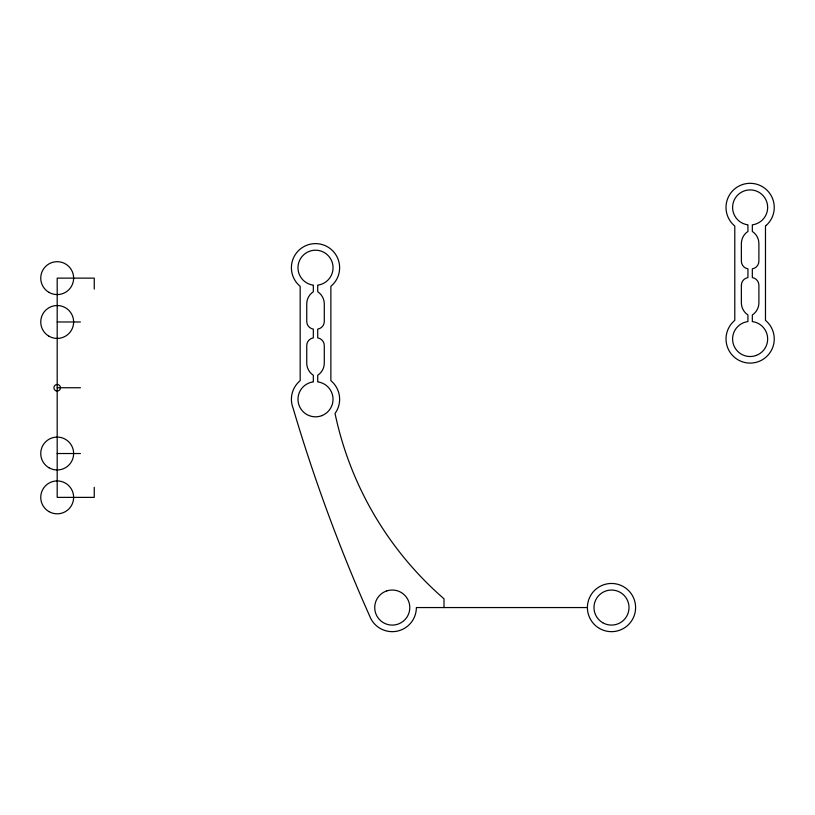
<?xml version="1.0" encoding="UTF-8"?>
<svg xmlns="http://www.w3.org/2000/svg" width="815" height="815" viewBox="0 0 815 815"><rect width="100%" height="100%" fill="white"/><g stroke="black" fill="none" stroke-linecap="round" stroke-linejoin="round"><path stroke-width="1.22" d="M57.193 321.976L80.43 321.976M57.193 387.746L80.43 387.746M57.193 453.527L80.43 453.527M587.401 607.562L416.373 607.562A24.124 24.124 0 0 1 369.735 616.201L362.614 600.034A1701.659 1701.659 0 0 1 297.363 422.435L293.003 407.928A24.124 24.124 0 0 1 299.38 381.359L300.175 380.676L300.175 286.33L299.38 285.657A24.124 24.124 0 0 1 298.168 250.979A24.124 24.124 0 0 1 332.866 250.979A24.124 24.124 0 0 1 331.654 285.657L330.87 286.33L330.87 380.676L331.654 381.359A24.124 24.124 0 0 1 335.036 413.46A337.043 337.043 0 0 0 444.002 598.791L444.002 607.562M94.245 289.091L94.245 278.129L57.193 278.129L57.193 497.374L94.245 497.374L94.245 487.288M766.273 225.358L765.479 226.04L765.479 320.387L766.273 321.059A24.124 24.124 0 0 1 758.775 361.503L757.583 361.921A24.124 24.124 0 0 1 733.989 321.059L734.784 320.387L734.784 226.04L733.989 225.358A24.124 24.124 0 0 1 732.777 190.679A24.124 24.124 0 0 1 767.486 190.679A24.124 24.124 0 0 1 766.273 225.358M321.803 415.65L320.937 415.966A17.543 17.543 0 0 1 298.463 403.374A17.543 17.543 0 0 1 312.777 381.96L313.327 381.889L313.327 375.267A14.538 14.538 0 0 1 306.746 363.103L306.746 345.56A7.763 7.763 0 0 1 313.327 337.889L313.327 329.117A7.763 7.763 0 0 1 306.746 321.446L306.746 303.913A14.538 14.538 0 0 1 313.327 291.75L313.327 285.128L312.777 285.056A17.543 17.543 0 0 1 300.806 258.182A17.543 17.543 0 0 1 330.228 258.182A17.543 17.543 0 0 1 318.268 285.056L317.718 285.128L317.718 291.75A14.538 14.538 0 0 1 324.288 303.913L324.288 321.446A7.763 7.763 0 0 1 317.718 329.117L317.718 337.889A7.763 7.763 0 0 1 324.288 345.56L324.288 363.103A14.538 14.538 0 0 1 317.718 375.267L317.718 381.889L318.268 381.96A17.543 17.543 0 0 1 321.803 415.65M756.412 355.36L755.556 355.666A17.543 17.543 0 0 1 733.072 343.074A17.543 17.543 0 0 1 747.386 321.66L747.936 321.589L747.936 314.967A14.538 14.538 0 0 1 741.365 302.803L741.365 285.27A7.763 7.763 0 0 1 747.936 277.599L747.936 268.828A7.763 7.763 0 0 1 741.365 261.157L741.365 243.614A14.538 14.538 0 0 1 747.936 231.45L747.936 224.838L747.386 224.757A17.543 17.543 0 0 1 735.425 197.882A17.543 17.543 0 0 1 764.837 197.882A17.543 17.543 0 0 1 752.877 224.757L752.327 224.838L752.327 231.45A14.538 14.538 0 0 1 758.897 243.614L758.897 261.157A7.763 7.763 0 0 1 752.327 268.828L752.327 277.599A7.763 7.763 0 0 1 758.897 285.27L758.897 302.803A14.538 14.538 0 0 1 752.327 314.967L752.327 321.589L752.877 321.66A17.543 17.543 0 0 1 756.412 355.36M386.84 590.885L385.974 591.191A17.543 17.543 0 0 0 380.982 620.999A17.543 17.543 0 0 0 409.476 610.904A17.543 17.543 0 0 0 386.84 590.885M602.743 622.731A17.512 17.512 0 0 0 629.017 607.562A17.512 17.512 0 0 0 602.743 592.393A17.512 17.512 0 0 0 602.743 622.731M599.453 628.426A24.093 24.093 0 0 0 635.598 607.562A24.093 24.093 0 0 0 599.453 586.698A24.093 24.093 0 0 0 599.453 628.426M48.971 336.218A16.443 16.443 0 0 0 73.635 321.976A16.443 16.443 0 0 0 48.971 307.734A16.443 16.443 0 0 0 48.971 336.218M55.552 390.599A3.291 3.291 0 0 0 60.483 387.746A3.291 3.291 0 0 0 55.552 384.904A3.291 3.291 0 0 0 55.552 390.599M48.971 511.616A16.443 16.443 0 0 0 73.635 497.374A16.443 16.443 0 0 0 48.971 483.132A16.443 16.443 0 0 0 48.971 511.616M48.971 467.769A16.443 16.443 0 0 0 73.635 453.527A16.443 16.443 0 0 0 48.971 439.285A16.443 16.443 0 0 0 48.971 467.769M48.971 292.371A16.443 16.443 0 0 0 73.635 278.129A16.443 16.443 0 0 0 48.971 263.887A16.443 16.443 0 0 0 48.971 292.371"/></g></svg>
